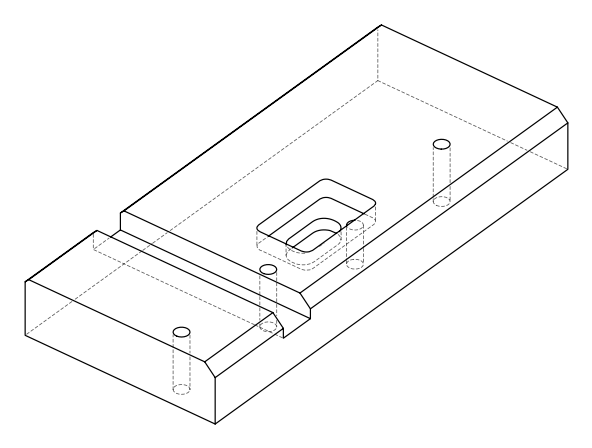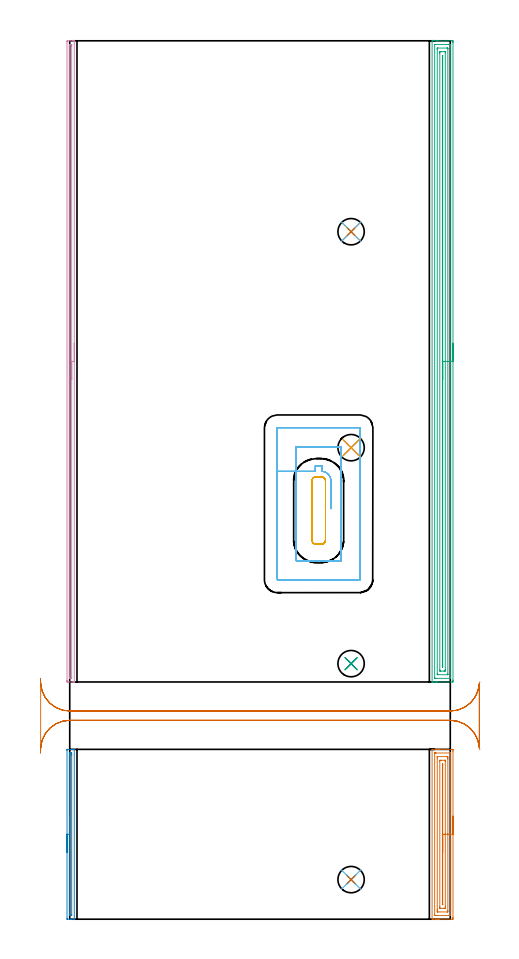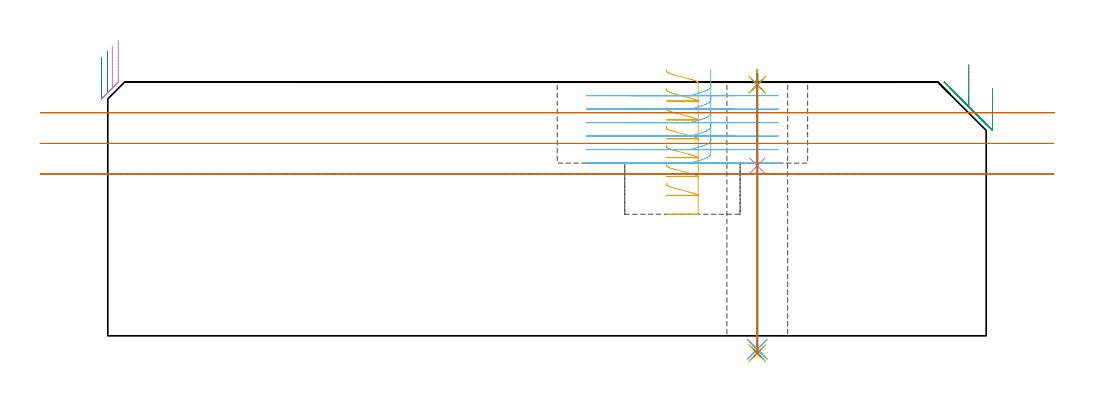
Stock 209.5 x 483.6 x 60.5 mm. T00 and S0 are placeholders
(PLAN: 19 operations, 12 tool changes, 39.4 min)
(1 AREA_MILL | FG_CHAMFER_SURFACE | UGT0205_001 | 3.91 min | 6604 mm3)
(2 AREA_MILL_1 | FG_CHAMFER_SURFACE_1 | UGT0205_001 | 1.66 min | 793 mm3)
(3 AREA_MILL_2 | FG_CHAMFER_SURFACE_2 | UGT0205_001 | 14.29 min | 23760 mm3)
(4 AREA_MILL_3 | FG_CHAMFER_SURFACE_3 | UGT0205_001 | 5.81 min | 2851 mm3)
(5 MILL_RECTANGULAR_POCKET | POCKET_RECTANGULAR_STRAIGHT | UGT0201_104 | Follow Part, ap 5, ae 75% | 2.03 min | 45382 mm3)
(6 MILL_RECTANGULAR_POCKET_1 | POCKET_RECTANGULAR_STRAIGHT_1 | UGT0201_132 | Follow Part, ap 3.5, ae 75% | 6.18 min | 84134 mm3)
(7 MILL_RECTANGULAR_SLOT | SLOT_RECTANGULAR | UGT0201_004 | Follow Part, ap 8, ae 75% | 3.41 min | 169327 mm3)
(8 SPOT_DRILL | STEP1HOLE | NXT0321_9005460120000 | 0.03 min | 52 mm3)
(9 SPOT_DRILL_1 | STEP1HOLE_1 | NXT0321_9005460120000 | 0.03 min | 1 mm3)
(10 SPOT_DRILL_2 | STEP1HOLE_2 | NXT0321_9005460120000 | 0.03 min | 6 mm3)
(11 SPOT_DRILL_3 | STEP1HOLE_3 | NXT0321_9005460120000 | 0.03 min | 3 mm3)
(12 DRILL_THROUGH_HOLE_INTO_CENTER | STEP1HOLE | NXT0301_065 | 0.26 min | 4130 mm3)
(13 DRILL_TO_ENLARGE_THROUGH_HOLE | STEP1HOLE | NXT0301_106 | 0.27 min | 5834 mm3)
(14 DRILL_THROUGH_HOLE_INTO_CENTER_1 | STEP1HOLE_1 | NXT0301_065 | 0.26 min | 4126 mm3)
(15 DRILL_TO_ENLARGE_THROUGH_HOLE_1 | STEP1HOLE_1 | NXT0301_106 | 0.27 min | 5780 mm3)
(16 DRILL_THROUGH_HOLE_INTO_CENTER_2 | STEP1HOLE_2 | NXT0301_065 | 0.19 min | 2858 mm3)
(17 DRILL_TO_ENLARGE_THROUGH_HOLE_2 | STEP1HOLE_2 | NXT0301_106 | 0.19 min | 3926 mm3)
(18 DRILL_THROUGH_HOLE_INTO_CENTER_3 | STEP1HOLE_3 | NXT0301_065 | 0.26 min | 4204 mm3)
(19 DRILL_TO_ENLARGE_THROUGH_HOLE_3 | STEP1HOLE_3 | NXT0301_106 | 0.27 min | 5757 mm3)
(TOOL UGT0205_001 | Chamfer Mill 20 x 3 x 45 deg. | D20 FL50 Z2)
(TOOL UGT0201_104 | End Mill 20 mm | D20 FL22 Z2)
(TOOL UGT0201_132 | Carbide End Mill 14.0 | D14 FL30 Z4)
(TOOL UGT0201_004 | End Mill 32 mm | D32 FL53 Z6)
(TOOL NXT0321_9005460120000 | NC Spot Drill, 142deg, 12mm, Carbide, Uncoated | D12 PA142 FL30 Z2)
(TOOL NXT0301_065 | Carbide Drill 9.4mm [860.1-0940-075A1-MM 2214] | D9.4 PA140 FL98 Z2)
(TOOL NXT0301_106 | Carbide Drill 14.5mm [860.1-1450-073A1-MM 2214] | D14.5 PA140 FL83 Z2)
(OP 1 AREA_MILL)
G17 G21 G94 G90
T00 M6
G54
G17 G0 G90 X211. Y56.75 S1061 M3
G43 Z70.5 H0
Z59.
G94 G1 Y56.712 Z58.128 F250.
Y56.598 Z57.263
Y56.409 Z56.412
Y56.147 Z55.58
Y55.813 Z54.774
Y55.41 Z54.
Y54.942 Z53.264
Y54.41 Z52.572
Y53.821 Z51.929
Y53.178 Z51.34
Y52.486 Z50.808
Y51.75 Z50.34
Y50.976 Z49.937
Y50.17 Z49.603
Y49.338 Z49.341
Y48.486 Z49.152
Y47.622 Z49.038
Y46.75 Z49.
Y0.976
X210.999 Y0.55 Z49.001
X210.994 Y0.094 Z49.003
X210.991 Y0.008 Z49.005
X210.542 Y0. Z49.455
X203.486 Z56.507
X202.813 Z57.184
X202.604 Z57.393
X201.931 Z58.066
X201.722 Z58.274
X201.304 Z58.695
X200.377 Z59.622
X199.716 Y0.001 Z60.282
X199.506 Y0.01 Z60.492
X199.5 Y0.105 Z60.5
Y93.395
X199.506 Y93.49 Z60.492
X199.718 Y93.5 Z60.281
X201.304 Z58.695
X201.722 Z58.274
X201.931 Z58.066
X202.604 Z57.393
X202.813 Z57.184
X203.486 Z56.507
X209.996 Z50.
X210.542 Y93.496 Z49.455
X210.991 Y93.492 Z49.005
X210.994 Y93.406 Z49.003
X210.999 Y92.95 Z49.001
X211. Y92.489 Z49.
Y46.75
X209.586 Z50.414
X209.585 Y2.327 Z50.415
X209.582 Y2.123 Z50.418
X209.579 Y2.025 Z50.421
X209.572 Y2.01 Z50.428
X209.519 Y2.006 Z50.481
X209.426 Y2.002 Z50.574
X209.102 Y2. Z50.898
X208.778 Z51.222
X201.164 Y2.001 Z58.836
X201.003 Y2.005 Z58.997
X200.938 Y2.01 Z59.062
X200.921 Y2.016 Z59.079
X200.918 Y2.043 Z59.082
X200.916 Y2.113 Z59.084
X200.914 Y2.252 Z59.086
Y2.327
X200.915 Y91.173 Z59.085
X200.918 Y91.377 Z59.082
X200.921 Y91.475 Z59.079
X200.928 Y91.49 Z59.072
X200.981 Y91.494 Z59.019
X201.074 Y91.498 Z58.926
X201.398 Y91.5 Z58.602
X201.722 Z58.278
X209.336 Y91.499 Z50.664
X209.497 Y91.495 Z50.503
X209.562 Y91.49 Z50.438
X209.579 Y91.484 Z50.421
X209.582 Y91.457 Z50.418
X209.584 Y91.387 Z50.416
X209.586 Y91.248 Z50.414
Y91.173
Y46.75
X208.172 Z51.828
X208.171 Y4.715 Z51.829
X208.168 Y4.104 Z51.832
X208.166 Y4.035 Z51.834
X208.164 Y4.01 Z51.836
X208.101 Y4.006 Z51.899
X207.998 Y4.001 Z52.002
X202.706 Z57.294
X202.604 Y4.003 Z57.396
X202.502 Y4.008 Z57.498
X202.335 Y4.021 Z57.665
X202.333 Y4.104 Z57.667
X202.33 Y4.379 Z57.67
X202.329 Y4.992 Z57.671
X202.328 Y5.27 Z57.672
X202.329 Y88.785 Z57.671
X202.332 Y89.396 Z57.668
X202.334 Y89.465 Z57.666
X202.336 Y89.49 Z57.664
X202.399 Y89.494 Z57.601
X202.502 Y89.499 Z57.498
X207.794 Z52.206
X207.896 Y89.497 Z52.104
X207.998 Y89.492 Z52.002
X208.165 Y89.479 Z51.835
X208.167 Y89.396 Z51.833
X208.17 Y89.121 Z51.83
X208.171 Y88.508 Z51.829
X208.172 Y88.23 Z51.828
Y46.75
X206.757 Z53.243
Y6.769
X206.753 Y6.143 Z53.247
X206.75 Y6.05 Z53.25
X206.746 Y6.01 Z53.254
X206.704 Y6.008 Z53.296
X206.514 Y6.004 Z53.486
X206.132 Y6. Z53.868
X206.013 Z53.987
X204.249 Z55.751
X203.949 Y6.001 Z56.051
X203.799 Y6.003 Z56.201
X203.762 Y6.007 Z56.238
X203.749 Y6.01 Z56.251
X203.747 Y6.019 Z56.253
X203.745 Y6.069 Z56.255
X203.743 Y6.51 Z56.257
Y6.769
Y86.731
X203.747 Y87.357 Z56.253
X203.75 Y87.45 Z56.25
X203.754 Y87.49 Z56.246
X203.796 Y87.492 Z56.204
X203.986 Y87.496 Z56.014
X204.368 Y87.5 Z55.632
X204.487 Z55.513
X206.251 Z53.749
X206.551 Y87.499 Z53.449
X206.701 Y87.497 Z53.299
X206.738 Y87.493 Z53.262
X206.751 Y87.49 Z53.249
X206.753 Y87.481 Z53.247
X206.755 Y87.431 Z53.245
X206.757 Y86.99 Z53.243
Y86.731
Y46.75
X205.343 Z54.657
Y8.358
X205.342 Y8.171 Z54.658
X205.339 Y8.046 Z54.661
X205.336 Y8.007 Z54.664
X205.333 Y8.005 Z54.667
X205.318 Y8.003 Z54.682
X205.25 Z54.75
X205.174 Y8.007 Z54.826
X205.168 Y8.008 Z54.832
X205.164 Y8.04 Z54.836
X205.16 Y8.139 Z54.84
X205.158 Y8.264 Z54.842
X205.157 Y85.142 Z54.843
X205.158 Y85.329 Z54.842
X205.161 Y85.454 Z54.839
X205.164 Y85.493 Z54.836
X205.167 Y85.495 Z54.833
X205.182 Y85.497 Z54.818
X205.25 Z54.75
X205.326 Y85.493 Z54.674
X205.332 Y85.492 Z54.668
X205.336 Y85.46 Z54.664
X205.34 Y85.361 Z54.66
X205.342 Y85.236 Z54.658
X205.343 Y46.75 Z54.657
Y45.878 Z54.695
Y45.014 Z54.809
Y44.162 Z54.998
Y43.33 Z55.26
Y42.524 Z55.594
Y41.75 Z55.997
Y41.014 Z56.465
Y40.322 Z56.996
Y39.679 Z57.586
Y39.09 Z58.229
Y38.558 Z58.921
Y38.09 Z59.657
Y37.687 Z60.431
Y37.353 Z61.237
Y37.091 Z62.069
Y36.902 Z62.92
Y36.788 Z63.785
Y36.75 Z64.657
G0 Z70.5
M5
M2
(OP 2 AREA_MILL_1)
G17 G21 G94 G90
T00 M6
G54
G17 G0 G90 X-1.5 Y36.75 S1061 M3
G43 Z70.5 H0
Z66.5
G94 G1 Y36.788 Z65.628 F250.
Y36.902 Z64.764
Y37.091 Z63.912
Y37.353 Z63.08
Y37.687 Z62.274
Y38.09 Z61.5
Y38.558 Z60.764
Y39.09 Z60.072
Y39.679 Z59.429
Y40.322 Z58.84
Y41.014 Z58.309
Y41.75 Z57.84
Y42.524 Z57.437
Y43.33 Z57.103
Y44.162 Z56.841
Y45.013 Z56.652
Y45.878 Z56.538
Y46.75 Z56.5
Y92.95
X-1.498 Y93.261 Z56.502
X-1.492 Y93.497 Z56.506
X-1.442 Y93.5 Z56.556
X0.5 Z58.496
X0.912 Z58.911
X2.376 Y93.499 Z60.374
X2.497 Y93.49 Z60.489
X2.5 Y93.395 Z60.5
Y0.105
X2.497 Y0.01 Z60.489
X2.375 Y0. Z60.373
X0.912 Z58.91
X0.5 Z58.496
X0.294 Z58.291
X-1.442 Z56.556
X-1.492 Y0.003 Z56.506
X-1.5 Y0.24 Z56.5
Y46.75
X-0.086 Z57.914
X-0.085 Y90.884 Z57.915
X-0.084 Y91.173 Z57.916
X-0.08 Y91.472 Z57.92
X-0.079 Y91.484 Z57.921
X-0.066 Y91.49 Z57.934
X-0.01 Y91.495 Z57.99
X0.075 Y91.499 Z58.075
X0.181 Y91.5 Z58.181
X0.5 Y91.499 Z58.5
X1.053 Y91.496 Z59.053
X1.072 Y91.491 Z59.072
X1.079 Y91.47 Z59.079
X1.082 Y91.173 Z59.082
X1.085 Y90.574 Z59.085
X1.086 Y90.285 Z59.086
X1.085 Y2.616 Z59.085
X1.084 Y2.327 Z59.084
X1.08 Y2.028 Z59.08
Y2.016
X1.066 Y2.01 Z59.066
X1.01 Y2.005 Z59.01
X0.925 Y2.001 Z58.925
X0.819 Y2. Z58.819
X0.5 Y2.001 Z58.5
X-0.053 Y2.004 Z57.947
X-0.072 Y2.01 Z57.928
X-0.079 Y2.03 Z57.921
X-0.082 Y2.327 Z57.918
X-0.085 Y2.926 Z57.915
X-0.086 Y3.215 Z57.914
Y46.75
Y47.622 Z57.952
Y48.486 Z58.066
Y49.338 Z58.255
Y50.17 Z58.517
Y50.976 Z58.851
Y51.75 Z59.254
Y52.486 Z59.723
Y53.178 Z60.254
Y53.821 Z60.843
Y54.41 Z61.486
Y54.941 Z62.179
Y55.41 Z62.914
Y55.813 Z63.688
Y56.147 Z64.494
Y56.409 Z65.326
Y56.598 Z66.178
Y56.712 Z67.043
Y56.75 Z67.914
G0 Z70.5
M5
M2
(OP 3 AREA_MILL_2)
G17 G21 G94 G90
T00 M6
G54
G17 G0 G90 X211. Y317.1 S1061 M3
G43 Z70.5 H0
Z59.
G94 G1 Y317.062 Z58.128 F250.
Y316.948 Z57.263
Y316.759 Z56.412
Y316.497 Z55.58
Y316.163 Z54.774
Y315.76 Z54.
Y315.292 Z53.264
Y314.76 Z52.572
Y314.171 Z51.929
Y313.528 Z51.34
Y312.836 Z50.808
Y312.1 Z50.34
Y311.326 Z49.937
Y310.52 Z49.603
Y309.688 Z49.341
Y308.836 Z49.152
Y307.972 Z49.038
Y307.1 Z49.
Y131.64
X210.999 Y131.211 Z49.001
X210.995 Y130.752 Z49.003
X210.992 Y130.609 Z49.006
X210.542 Y130.6 Z49.456
X202.604 Z57.39
X202.047 Z57.95
X201.722 Z58.274
X201.165 Z58.831
X200.84 Z59.155
X200.19 Z59.809
X199.838 Z60.162
X199.506 Z60.484
X199.502 Y130.607 Z60.488
X199.5 Y130.764 Z60.5
Y483.436
X199.504 Y483.543 Z60.49
X199.505 Y483.558 Z60.488
X199.531 Y483.59 Z60.461
X199.838 Y483.6 Z60.162
X200.19 Z59.809
X200.84 Z59.155
X202.047 Z57.95
X202.604 Z57.39
X209.939 Z50.059
X210.542 Y483.595 Z49.456
X210.992 Y483.591 Z49.006
X210.995 Y483.448 Z49.003
X210.999 Y482.989 Z49.001
X211. Y482.525 Z49.
Y307.1
X209.586 Z50.414
X209.585 Y132.69 Z50.415
X209.584 Y132.639 Z50.416
X209.582 Y132.615 Z50.418
X209.58 Y132.61 Z50.42
X209.561 Y132.608 Z50.439
X209.168 Y132.601 Z50.832
X201.722 Z58.278
X201.229 Y132.603 Z58.771
X201.017 Y132.61 Z58.983
X200.921 Y132.626 Z59.079
X200.915 Y132.92 Z59.085
Y132.997
Y481.51
X200.916 Y481.561 Z59.084
X200.918 Y481.585 Z59.082
X200.92 Y481.59 Z59.08
X200.939 Y481.592 Z59.061
X201.332 Y481.599 Z58.668
X208.778 Z51.222
X209.271 Y481.597 Z50.729
X209.483 Y481.59 Z50.517
X209.579 Y481.574 Z50.421
X209.585 Y481.279 Z50.415
Y481.203
X209.586 Y307.1 Z50.414
X208.172 Z51.828
X208.171 Y135.396 Z51.829
X208.169 Y134.782 Z51.831
X208.166 Y134.644 Z51.834
X208.165 Y134.616 Z51.835
X208.135 Y134.61 Z51.865
X208.073 Y134.603 Z51.927
X207.896 Y134.601 Z52.104
X202.783 Z57.217
X202.604 Y134.605 Z57.396
X202.425 Y134.61 Z57.575
X202.335 Y134.624 Z57.665
X202.332 Y134.69 Z57.668
X202.33 Y134.782 Z57.67
X202.329 Y135.061 Z57.671
Y478.804
X202.331 Y479.418 Z57.669
X202.334 Y479.556 Z57.666
X202.335 Y479.584 Z57.665
X202.365 Y479.59 Z57.635
X202.427 Y479.597 Z57.573
X202.604 Y479.599 Z57.396
X207.717 Z52.283
X207.896 Y479.595 Z52.104
X208.075 Y479.59 Z51.925
X208.165 Y479.576 Z51.835
X208.168 Y479.51 Z51.832
X208.17 Y479.418 Z51.83
X208.171 Y479.139 Z51.829
X208.172 Y307.1 Z51.828
X206.757 Z53.243
Y137.461
X206.754 Y136.831 Z53.246
X206.751 Y136.626 Z53.249
X206.557 Y136.61 Z53.443
X206.132 Y136.601 Z53.868
X206.1 Y136.6 Z53.9
X204.336 Z55.664
X203.938 Y136.608 Z56.062
X203.749 Y136.614 Z56.251
X203.747 Y136.722 Z56.253
X203.743 Y137.201 Z56.257
Y476.739
X203.746 Y477.369 Z56.254
X203.749 Y477.574 Z56.251
X203.943 Y477.59 Z56.057
X204.368 Y477.599 Z55.632
X204.4 Y477.6 Z55.6
X206.164 Z53.836
X206.562 Y477.592 Z53.438
X206.751 Y477.586 Z53.249
X206.753 Y477.478 Z53.247
X206.757 Y476.999 Z53.243
Y307.1
X205.343 Z54.657
Y139.152
X205.342 Y139.058 Z54.658
X205.336 Y138.87 Z54.664
X205.323 Y138.61 Z54.677
X205.25 Y138.608 Z54.75
X205.166 Y138.61 Z54.834
X205.159 Y138.964 Z54.841
X205.157 Y139.152 Z54.843
Y475.048
X205.158 Y475.142 Z54.842
X205.164 Y475.33 Z54.836
X205.177 Y475.59 Z54.823
X205.25 Y475.592 Z54.75
X205.334 Y475.59 Z54.666
X205.341 Y475.237 Z54.659
X205.343 Y475.048 Z54.657
Y307.1
Y306.228 Z54.695
Y305.364 Z54.809
Y304.512 Z54.998
Y303.68 Z55.26
Y302.874 Z55.594
Y302.1 Z55.997
Y301.364 Z56.465
Y300.672 Z56.996
Y300.029 Z57.586
Y299.44 Z58.229
Y298.908 Z58.921
Y298.44 Z59.657
Y298.037 Z60.431
Y297.703 Z61.237
Y297.441 Z62.069
Y297.252 Z62.92
Y297.138 Z63.785
Y297.1 Z64.657
G0 Z70.5
M5
M2
(OP 4 AREA_MILL_3)
G17 G21 G94 G90
T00 M6
G54
G17 G0 G90 X2.5 Y317.1 S1061 M3
G43 Z70.5 H0
G94 G1 Y317.062 Z69.628 F250.
Y316.948 Z68.763
Y316.759 Z67.912
Y316.497 Z67.08
Y316.163 Z66.274
Y315.76 Z65.5
Y315.291 Z64.764
Y314.76 Z64.072
Y314.171 Z63.429
Y313.528 Z62.84
Y312.836 Z62.308
Y312.1 Z61.84
Y311.326 Z61.437
Y310.52 Z61.103
Y309.688 Z60.841
Y308.836 Z60.652
Y307.972 Z60.538
Y307.1 Z60.5
Y130.764
X2.497 Y130.61 Z60.488
X2.404 Y130.602 Z60.396
X2.306 Y130.6 Z60.305
X2.008 Z60.007
X1.368 Z59.363
X-0.688 Z57.309
X-1.111 Z56.884
X-1.236 Y130.602 Z56.759
X-1.493 Y130.61 Z56.502
X-1.498 Y130.941 Z56.5
X-1.5 Y131.211
Y131.482
Y482.989
X-1.498 Y483.259
X-1.493 Y483.59 Z56.502
X-1.236 Y483.6 Z56.759
X0.18 Z58.177
X1.368 Z59.363
X2.008 Z60.007
X2.306 Z60.305
X2.404 Y483.598 Z60.396
X2.497 Y483.59 Z60.488
X2.5 Y483.435 Z60.5
Y307.1
X1.086 Z59.086
X1.085 Y132.997 Z59.085
X1.083 Y132.695 Z59.083
X1.081 Y132.622 Z59.081
X1.08 Y132.611 Z59.08
X1.06 Y132.607 Z59.06
X1.014 Y132.603 Z59.014
X0.885 Y132.6 Z58.885
X0.5 Y132.601 Z58.5
X0.015 Y132.603 Z58.015
X-0.065 Y132.609 Z57.935
X-0.079 Y132.612 Z57.921
X-0.081 Y132.638 Z57.919
X-0.084 Y132.704 Z57.916
X-0.085 Y132.997 Z57.915
X-0.086 Y133.599 Z57.914
X-0.085 Y481.203 Z57.915
X-0.083 Y481.505 Z57.917
X-0.081 Y481.578 Z57.919
X-0.08 Y481.589 Z57.92
X-0.06 Y481.593 Z57.94
X-0.014 Y481.597 Z57.986
X0.115 Y481.599 Z58.115
X0.5 Z58.5
X0.985 Y481.597 Z58.985
X1.065 Y481.591 Z59.065
X1.079 Y481.588 Z59.079
X1.081 Y481.562 Z59.081
X1.084 Y481.496 Z59.084
X1.085 Y481.203 Z59.085
X1.086 Y480.601 Z59.086
Y307.1
Y306.228 Z59.124
Y305.363 Z59.238
Y304.512 Z59.426
Y303.68 Z59.689
Y302.874 Z60.023
Y302.1 Z60.425
Y301.364 Z60.894
Y300.672 Z61.425
Y300.029 Z62.015
Y299.44 Z62.658
Y298.908 Z63.35
Y298.44 Z64.086
Y298.037 Z64.86
Y297.703 Z65.666
Y297.441 Z66.498
Y297.252 Z67.349
Y297.138 Z68.214
Y297.1 Z69.086
G0 Z70.5
M5
M2
(OP 5 MILL_RECTANGULAR_POCKET)
G17 G21 G94 G90
T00 M6
G54
G17 G0 G90 X133.3 Y210.345 S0 M3
G43 Z70.5 H0
Z63.5
G94 G1 Y208.8 Z63.086 F250.
Y208.645 Z63.044
X133.367 Y208.217 Z62.929
X133.509 Y207.808 Z62.813
X133.722 Y207.432 Z62.697
X133.999 Y207.099 Z62.581
X134.332 Y206.822 Z62.465
X134.708 Y206.609 Z62.349
X135.117 Y206.467 Z62.233
X135.545 Y206.4 Z62.117
X138.555 Z61.31
X138.983 Y206.467 Z61.194
X139.392 Y206.609 Z61.078
X139.768 Y206.822 Z60.962
X140.101 Y207.099 Z60.846
X140.378 Y207.432 Z60.73
X140.591 Y207.808 Z60.614
X140.733 Y208.217 Z60.498
X140.8 Y208.645 Z60.382
Y208.8 Z60.341
Y225. Z56.
Y241.2 F500.
G3 X138.4 Y243.6 R2.4
G1 X135.7
G3 X133.3 Y241.2 R2.4
G1 Y208.8
G3 X135.7 Y206.4 R2.4
G1 X138.4
G3 X140.8 Y208.8 R2.4
G1 Y225.
Y226.
G0 X133.3 Y210.345 Z59.
G1 Y208.8 Z58.586 F250.
Y208.645 Z58.545
X133.367 Y208.217 Z58.429
X133.509 Y207.808 Z58.313
X133.722 Y207.432 Z58.197
X133.999 Y207.099 Z58.081
X134.332 Y206.822 Z57.965
X134.708 Y206.609 Z57.849
X135.117 Y206.467 Z57.733
X135.545 Y206.4 Z57.617
X138.555 Z56.81
X138.983 Y206.467 Z56.694
X139.392 Y206.609 Z56.578
X139.768 Y206.822 Z56.462
X140.101 Y207.099 Z56.346
X140.378 Y207.432 Z56.23
X140.591 Y207.808 Z56.114
X140.733 Y208.217 Z55.998
X140.8 Y208.645 Z55.882
Y208.8 Z55.841
Y225. Z51.5
Y241.2 F500.
G3 X138.4 Y243.6 R2.4
G1 X135.7
G3 X133.3 Y241.2 R2.4
G1 Y208.8
G3 X135.7 Y206.4 R2.4
G1 X138.4
G3 X140.8 Y208.8 R2.4
G1 Y225.
Y226.
G0 X133.3 Y210.345 Z54.5
G1 Y208.8 Z54.086 F250.
Y208.645 Z54.045
X133.367 Y208.217 Z53.929
X133.509 Y207.808 Z53.813
X133.722 Y207.432 Z53.697
X133.999 Y207.099 Z53.581
X134.332 Y206.822 Z53.465
X134.708 Y206.609 Z53.349
X135.117 Y206.467 Z53.233
X135.545 Y206.4 Z53.117
X138.555 Z52.31
X138.983 Y206.467 Z52.194
X139.392 Y206.609 Z52.078
X139.768 Y206.822 Z51.962
X140.101 Y207.099 Z51.846
X140.378 Y207.432 Z51.73
X140.591 Y207.808 Z51.614
X140.733 Y208.217 Z51.498
X140.8 Y208.645 Z51.382
Y208.8 Z51.341
Y225. Z47.
Y241.2 F500.
G3 X138.4 Y243.6 R2.4
G1 X135.7
G3 X133.3 Y241.2 R2.4
G1 Y208.8
G3 X135.7 Y206.4 R2.4
G1 X138.4
G3 X140.8 Y208.8 R2.4
G1 Y225.
Y226.
G0 X133.3 Y210.345 Z50.
G1 Y208.8 Z49.586 F250.
Y208.645 Z49.545
X133.367 Y208.217 Z49.429
X133.509 Y207.808 Z49.313
X133.722 Y207.432 Z49.197
X133.999 Y207.099 Z49.081
X134.332 Y206.822 Z48.965
X134.708 Y206.609 Z48.849
X135.117 Y206.467 Z48.733
X135.545 Y206.4 Z48.617
X138.555 Z47.81
X138.983 Y206.467 Z47.694
X139.392 Y206.609 Z47.578
X139.768 Y206.822 Z47.462
X140.101 Y207.099 Z47.346
X140.378 Y207.432 Z47.23
X140.591 Y207.808 Z47.114
X140.733 Y208.217 Z46.998
X140.8 Y208.645 Z46.882
Y208.8 Z46.841
Y225. Z42.5
Y241.2 F500.
G3 X138.4 Y243.6 R2.4
G1 X135.7
G3 X133.3 Y241.2 R2.4
G1 Y208.8
G3 X135.7 Y206.4 R2.4
G1 X138.4
G3 X140.8 Y208.8 R2.4
G1 Y225.
Y226.
G0 X133.3 Y210.345 Z45.5
G1 Y208.8 Z45.086 F250.
Y208.645 Z45.045
X133.367 Y208.217 Z44.929
X133.509 Y207.808 Z44.813
X133.722 Y207.432 Z44.697
X133.999 Y207.099 Z44.581
X134.332 Y206.822 Z44.465
X134.708 Y206.609 Z44.349
X135.117 Y206.467 Z44.233
X135.545 Y206.4 Z44.117
X138.555 Z43.31
X138.983 Y206.467 Z43.194
X139.392 Y206.609 Z43.078
X139.768 Y206.822 Z42.962
X140.101 Y207.099 Z42.846
X140.378 Y207.432 Z42.73
X140.591 Y207.808 Z42.614
X140.733 Y208.217 Z42.498
X140.8 Y208.645 Z42.382
Y208.8 Z42.341
Y225. Z38.
Y241.2 F500.
G3 X138.4 Y243.6 R2.4
G1 X135.7
G3 X133.3 Y241.2 R2.4
G1 Y208.8
G3 X135.7 Y206.4 R2.4
G1 X138.4
G3 X140.8 Y208.8 R2.4
G1 Y225.
Y226.
G0 X133.3 Y210.345 Z41.
G1 Y208.8 Z40.586 F250.
Y208.645 Z40.545
X133.367 Y208.217 Z40.429
X133.509 Y207.808 Z40.313
X133.722 Y207.432 Z40.197
X133.999 Y207.099 Z40.081
X134.332 Y206.822 Z39.965
X134.708 Y206.609 Z39.849
X135.117 Y206.467 Z39.733
X135.545 Y206.4 Z39.617
X138.555 Z38.81
X138.983 Y206.467 Z38.694
X139.392 Y206.609 Z38.578
X139.768 Y206.822 Z38.462
X140.101 Y207.099 Z38.346
X140.378 Y207.432 Z38.23
X140.591 Y207.808 Z38.114
X140.733 Y208.217 Z37.998
X140.8 Y208.645 Z37.882
Y208.8 Z37.841
Y225. Z33.5
Y241.2 F500.
G3 X138.4 Y243.6 R2.4
G1 X135.7
G3 X133.3 Y241.2 R2.4
G1 Y208.8
G3 X135.7 Y206.4 R2.4
G1 X138.4
G3 X140.8 Y208.8 R2.4
G1 Y225.
Y226.
G0 X133.3 Y210.345 Z36.5
G1 Y208.8 Z36.086 F250.
Y208.645 Z36.045
X133.367 Y208.217 Z35.929
X133.509 Y207.808 Z35.813
X133.722 Y207.432 Z35.697
X133.999 Y207.099 Z35.581
X134.332 Y206.822 Z35.465
X134.708 Y206.609 Z35.349
X135.117 Y206.467 Z35.233
X135.545 Y206.4 Z35.117
X138.555 Z34.31
X138.983 Y206.467 Z34.194
X139.392 Y206.609 Z34.078
X139.768 Y206.822 Z33.962
X140.101 Y207.099 Z33.846
X140.378 Y207.432 Z33.73
X140.591 Y207.808 Z33.614
X140.733 Y208.217 Z33.498
X140.8 Y208.645 Z33.382
Y208.8 Z33.341
Y225. Z29.
Y241.2 F500.
G3 X138.4 Y243.6 R2.4
G1 X135.7
G3 X133.3 Y241.2 R2.4
G1 Y208.8
G3 X135.7 Y206.4 R2.4
G1 X138.4
G3 X140.8 Y208.8 R2.4
G1 Y225.
Y226.
G0 Z70.5
M5
M2
(OP 6 MILL_RECTANGULAR_POCKET_1)
G17 G21 G94 G90
T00 M6
G54
G17 G0 G90 X143.8 Y225.977 S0 M3
G43 Z70.5 H0
Z63.5
G94 G1 X143.803 Y241.379 Z59.373 F250.
X143.754 Y241.831 Z59.251
X143.656 Y242.437 Z59.087
X143.602 Y242.689 Z59.018
X143.582 Y242.747 Z59.001
X143.489 Y243.013 Z58.926
X143.377 Y243.27 Z58.85
X143.227 Y243.593 Z58.755
X143.056 Y243.917 Z58.657
X142.954 Y244.099 Z58.601
X142.842 Y244.275 Z58.545
X142.786 Y244.36 Z58.518
X142.413 Y244.803 Z58.363
X141.896 Y245.314 Z58.168
X141.471 Y245.651 Z58.022
X141.165 Y245.835 Z57.927
X140.623 Y246.113 Z57.764
X140.178 Y246.306 Z57.634
X139.892 Y246.395 Z57.553
X139.438 Y246.489 Z57.429
X138.9 Y246.573 Z57.283
Y249.6 F500.
X135.2
Y246.567
X124.7
Y197.3
X149.4
Y260.1
X124.7
Y246.567
X114.2
Y187.
G3 X114.4 Y186.8 R0.2
G1 X159.7
G3 X159.9 Y187. R0.2
G1 Y270.4
G3 X159.7 Y270.6 R0.2
G1 X114.4
G3 X114.2 Y270.4 R0.2
G1 Y246.567
Y245.567
G0 X143.8 Y225.977 Z60.283
G1 X143.803 Y241.379 Z56.156 F250.
X143.754 Y241.831 Z56.034
X143.656 Y242.437 Z55.87
X143.602 Y242.689 Z55.801
X143.582 Y242.747 Z55.784
X143.489 Y243.013 Z55.709
X143.377 Y243.27 Z55.634
X143.227 Y243.593 Z55.538
X143.056 Y243.917 Z55.44
X142.954 Y244.099 Z55.384
X142.842 Y244.275 Z55.328
X142.786 Y244.36 Z55.301
X142.529 Y244.665 Z55.194
X142.413 Y244.803 Z55.146
X141.896 Y245.314 Z54.951
X141.471 Y245.651 Z54.806
X141.165 Y245.835 Z54.71
X140.623 Y246.113 Z54.547
X140.178 Y246.306 Z54.417
X139.892 Y246.395 Z54.337
X139.438 Y246.489 Z54.212
X138.9 Y246.573 Z54.067
Y249.6 F500.
X135.2
Y246.567
X124.7
Y197.3
X149.4
Y260.1
X124.7
Y246.567
X114.2
Y187.
G3 X114.4 Y186.8 R0.2
G1 X159.7
G3 X159.9 Y187. R0.2
G1 Y270.4
G3 X159.7 Y270.6 R0.2
G1 X114.4
G3 X114.2 Y270.4 R0.2
G1 Y246.567
Y245.567
G0 X143.8 Y225.979 Z57.067
G1 X143.803 Y241.379 Z52.94 F250.
X143.754 Y241.831 Z52.818
X143.656 Y242.437 Z52.654
X143.602 Y242.689 Z52.585
X143.479 Y243.051 Z52.482
X143.256 Y243.555 Z52.335
X142.996 Y244.041 Z52.187
X142.786 Y244.36 Z52.084
X142.409 Y244.807 Z51.928
X141.897 Y245.313 Z51.735
X141.471 Y245.651 Z51.589
X141.165 Y245.835 Z51.494
X140.623 Y246.113 Z51.33
X140.178 Y246.306 Z51.2
X139.892 Y246.395 Z51.12
X139.438 Y246.489 Z50.996
X138.9 Y246.573 Z50.85
Y249.6 F500.
X135.2
Y246.567
X124.7
Y197.3
X149.4
Y260.1
X124.7
Y246.567
X114.2
Y187.
G3 X114.4 Y186.8 R0.2
G1 X159.7
G3 X159.9 Y187. R0.2
G1 Y270.4
G3 X159.7 Y270.6 R0.2
G1 X114.4
G3 X114.2 Y270.4 R0.2
G1 Y246.567
Y245.567
G0 X143.8 Y225.978 Z53.85
G1 X143.803 Y241.379 Z49.723 F250.
X143.754 Y241.831 Z49.601
X143.656 Y242.437 Z49.437
X143.602 Y242.689 Z49.368
X143.479 Y243.051 Z49.266
X143.383 Y243.281 Z49.199
X142.997 Y244.039 Z48.971
X142.788 Y244.359 Z48.868
X142.409 Y244.808 Z48.711
X141.897 Y245.313 Z48.518
X141.473 Y245.649 Z48.373
X141.163 Y245.836 Z48.276
X140.623 Y246.113 Z48.114
X140.178 Y246.306 Z47.984
X139.892 Y246.395 Z47.903
X139.438 Y246.489 Z47.779
X138.9 Y246.573 Z47.633
Y249.6 F500.
X135.2
Y246.567
X124.7
Y197.3
X149.4
Y260.1
X124.7
Y246.567
X114.2
Y187.
G3 X114.4 Y186.8 R0.2
G1 X159.7
G3 X159.9 Y187. R0.2
G1 Y270.4
G3 X159.7 Y270.6 R0.2
G1 X114.4
G3 X114.2 Y270.4 R0.2
G1 Y246.567
Y245.567
G0 X143.8 Y225.978 Z50.633
G1 X143.803 Y241.379 Z46.507 F250.
X143.754 Y241.831 Z46.385
X143.656 Y242.437 Z46.221
X143.602 Y242.689 Z46.151
X143.479 Y243.051 Z46.049
X143.257 Y243.554 Z45.902
X142.997 Y244.039 Z45.754
X142.788 Y244.359 Z45.652
X142.411 Y244.805 Z45.495
X141.896 Y245.313 Z45.301
X141.473 Y245.649 Z45.157
X141.163 Y245.836 Z45.06
X140.623 Y246.113 Z44.897
X140.178 Y246.306 Z44.767
X139.892 Y246.395 Z44.687
X139.438 Y246.489 Z44.562
X138.9 Y246.573 Z44.417
Y249.6 F500.
X135.2
Y246.567
X124.7
Y197.3
X149.4
Y260.1
X124.7
Y246.567
X114.2
Y187.
G3 X114.4 Y186.8 R0.2
G1 X159.7
G3 X159.9 Y187. R0.2
G1 Y270.4
G3 X159.7 Y270.6 R0.2
G1 X114.4
G3 X114.2 Y270.4 R0.2
G1 Y246.567
Y245.567
G0 X143.8 Y225.978 Z47.417
G1 X143.803 Y241.379 Z43.29 F250.
X143.754 Y241.831 Z43.168
X143.656 Y242.437 Z43.004
X143.602 Y242.689 Z42.935
X143.479 Y243.051 Z42.832
X143.257 Y243.555 Z42.685
X142.996 Y244.041 Z42.537
X142.786 Y244.36 Z42.435
X142.635 Y244.539 Z42.372
X142.415 Y244.8 Z42.28
X141.895 Y245.314 Z42.084
X141.471 Y245.651 Z41.939
X141.165 Y245.835 Z41.844
X140.623 Y246.113 Z41.68
X140.178 Y246.306 Z41.55
X139.892 Y246.395 Z41.47
X139.438 Y246.489 Z41.346
X138.9 Y246.573 Z41.2
Y249.6 F500.
X135.2
Y246.567
X124.7
Y197.3
X149.4
Y260.1
X124.7
Y246.567
X114.2
Y187.
G3 X114.4 Y186.8 R0.2
G1 X159.7
G3 X159.9 Y187. R0.2
G1 Y270.4
G3 X159.7 Y270.6 R0.2
G1 X114.4
G3 X114.2 Y270.4 R0.2
G1 Y246.567
Y245.567
G0 Z70.5
M5
M2
(OP 7 MILL_RECTANGULAR_SLOT)
G17 G21 G94 G90
T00 M6
G54
G17 G0 G90 X225.778 Y130.711 S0 M3
G43 Z70.5 H0
Z53.2
G94 G1 X225.246 Y127.759 F250.
G2 X209.5 Y114.6 R16. F500.
G1 X0.
G2 X-15.97 Y129.621 R16.
G1 X-16.
Y94.479
X-15.97
G2 X0. Y109.5 R16.
G1 X209.5
G2 X225.247 Y96.332 R16.
G1 X225.778 Y93.379 F250.
G0 Z70.5
X-16.154 Y91.485
Z45.9
G1 X-15.97 Y94.479
G2 X0. Y109.5 R16. F500.
G1 X209.5
G2 X225.47 Y94.479 R16.
G1 X225.5
Y129.621
X225.47
G2 X209.5 Y114.6 R16.
G1 X0.
G2 X-15.97 Y129.621 R16.
G1 X-16.154 Y132.615 F250.
G0 Y91.485 Z38.6
G1 X-15.97 Y94.479
G2 X0. Y109.5 R16. F500.
G1 X209.5
G2 X225.47 Y94.479 R16.
G1 X225.5
Y129.621
X225.47
G2 X209.5 Y114.6 R16.
G1 X0.
G2 X-15.97 Y129.621 R16.
G1 X-16.154 Y132.615 F250.
G0 Z70.5
M5
M2
(OP 8 SPOT_DRILL)
G17 G21 G94 G90
T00 M6
G54
G17 G0 G90 X154.9 Y21.8 S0 M3
G43 Z70.5 H0
G94 G81 G98 Z59.867 F250. R63.5
G80
M5
M2
(OP 9 SPOT_DRILL_1)
G17 G21 G94 G90
T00 M6
G54
G17 G0 G90 X154.9 Y140.7 S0 M3
G43 Z70.5 H0
G94 G81 G98 Z59.867 F250. R63.5
G80
M5
M2
(OP 10 SPOT_DRILL_2)
G17 G21 G94 G90
T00 M6
G54
G17 G0 G90 X154.9 Y259.6 S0 M3
G43 Z70.5 H0
G94 G81 G98 Z40.567 F250. R44.2
G80
M5
M2
(OP 11 SPOT_DRILL_3)
G17 G21 G94 G90
T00 M6
G54
G17 G0 G90 X154.9 Y378.5 S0 M3
G43 Z70.5 H0
G94 G81 G98 Z59.867 F250. R63.5
G80
M5
M2
(OP 12 DRILL_THROUGH_HOLE_INTO_CENTER)
G17 G21 G94 G90
T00 M6
G54
G17 G0 G90 X154.9 Y21.8 S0 M3
G43 Z70.5 H1
G94 G73 G98 Z-3.211 F250. Q9.102 R62.5
G80
M5
M2
(OP 13 DRILL_TO_ENLARGE_THROUGH_HOLE)
G17 G21 G94 G90
T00 M6
G54
G17 G0 G90 X154.9 Y21.8 S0 M3
G43 Z70.5 H1
G94 G73 G98 Z-4.139 F250. Q12.928 R62.5
G80
M5
M2
(OP 14 DRILL_THROUGH_HOLE_INTO_CENTER_1)
G17 G21 G94 G90
T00 M6
G54
G17 G0 G90 X154.9 Y140.7 S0 M3
G43 Z70.5 H1
G94 G73 G98 Z-3.211 F250. Q9.102 R62.5
G80
M5
M2
(OP 15 DRILL_TO_ENLARGE_THROUGH_HOLE_1)
G17 G21 G94 G90
T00 M6
G54
G17 G0 G90 X154.9 Y140.7 S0 M3
G43 Z70.5 H1
G94 G73 G98 Z-4.139 F250. Q12.928 R62.5
G80
M5
M2
(OP 16 DRILL_THROUGH_HOLE_INTO_CENTER_2)
G17 G21 G94 G90
T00 M6
G54
G17 G0 G90 X154.9 Y259.6 S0 M3
G43 Z70.5 H1
G94 G73 G98 Z-3.211 F250. Q8.882 R43.2
G80
M5
M2
(OP 17 DRILL_TO_ENLARGE_THROUGH_HOLE_2)
G17 G21 G94 G90
T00 M6
G54
G17 G0 G90 X154.9 Y259.6 S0 M3
G43 Z70.5 H1
G94 G73 G98 Z-4.139 F250. Q11.335 R43.2
G80
M5
M2
(OP 18 DRILL_THROUGH_HOLE_INTO_CENTER_3)
G17 G21 G94 G90
T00 M6
G54
G17 G0 G90 X154.9 Y378.5 S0 M3
G43 Z70.5 H1
G94 G73 G98 Z-3.211 F250. Q9.102 R62.5
G80
M5
M2
(OP 19 DRILL_TO_ENLARGE_THROUGH_HOLE_3)
G17 G21 G94 G90
T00 M6
G54
G17 G0 G90 X154.9 Y378.5 S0 M3
G43 Z70.5 H1
G94 G73 G98 Z-4.139 F250. Q12.928 R62.5
G80
M5
M2
